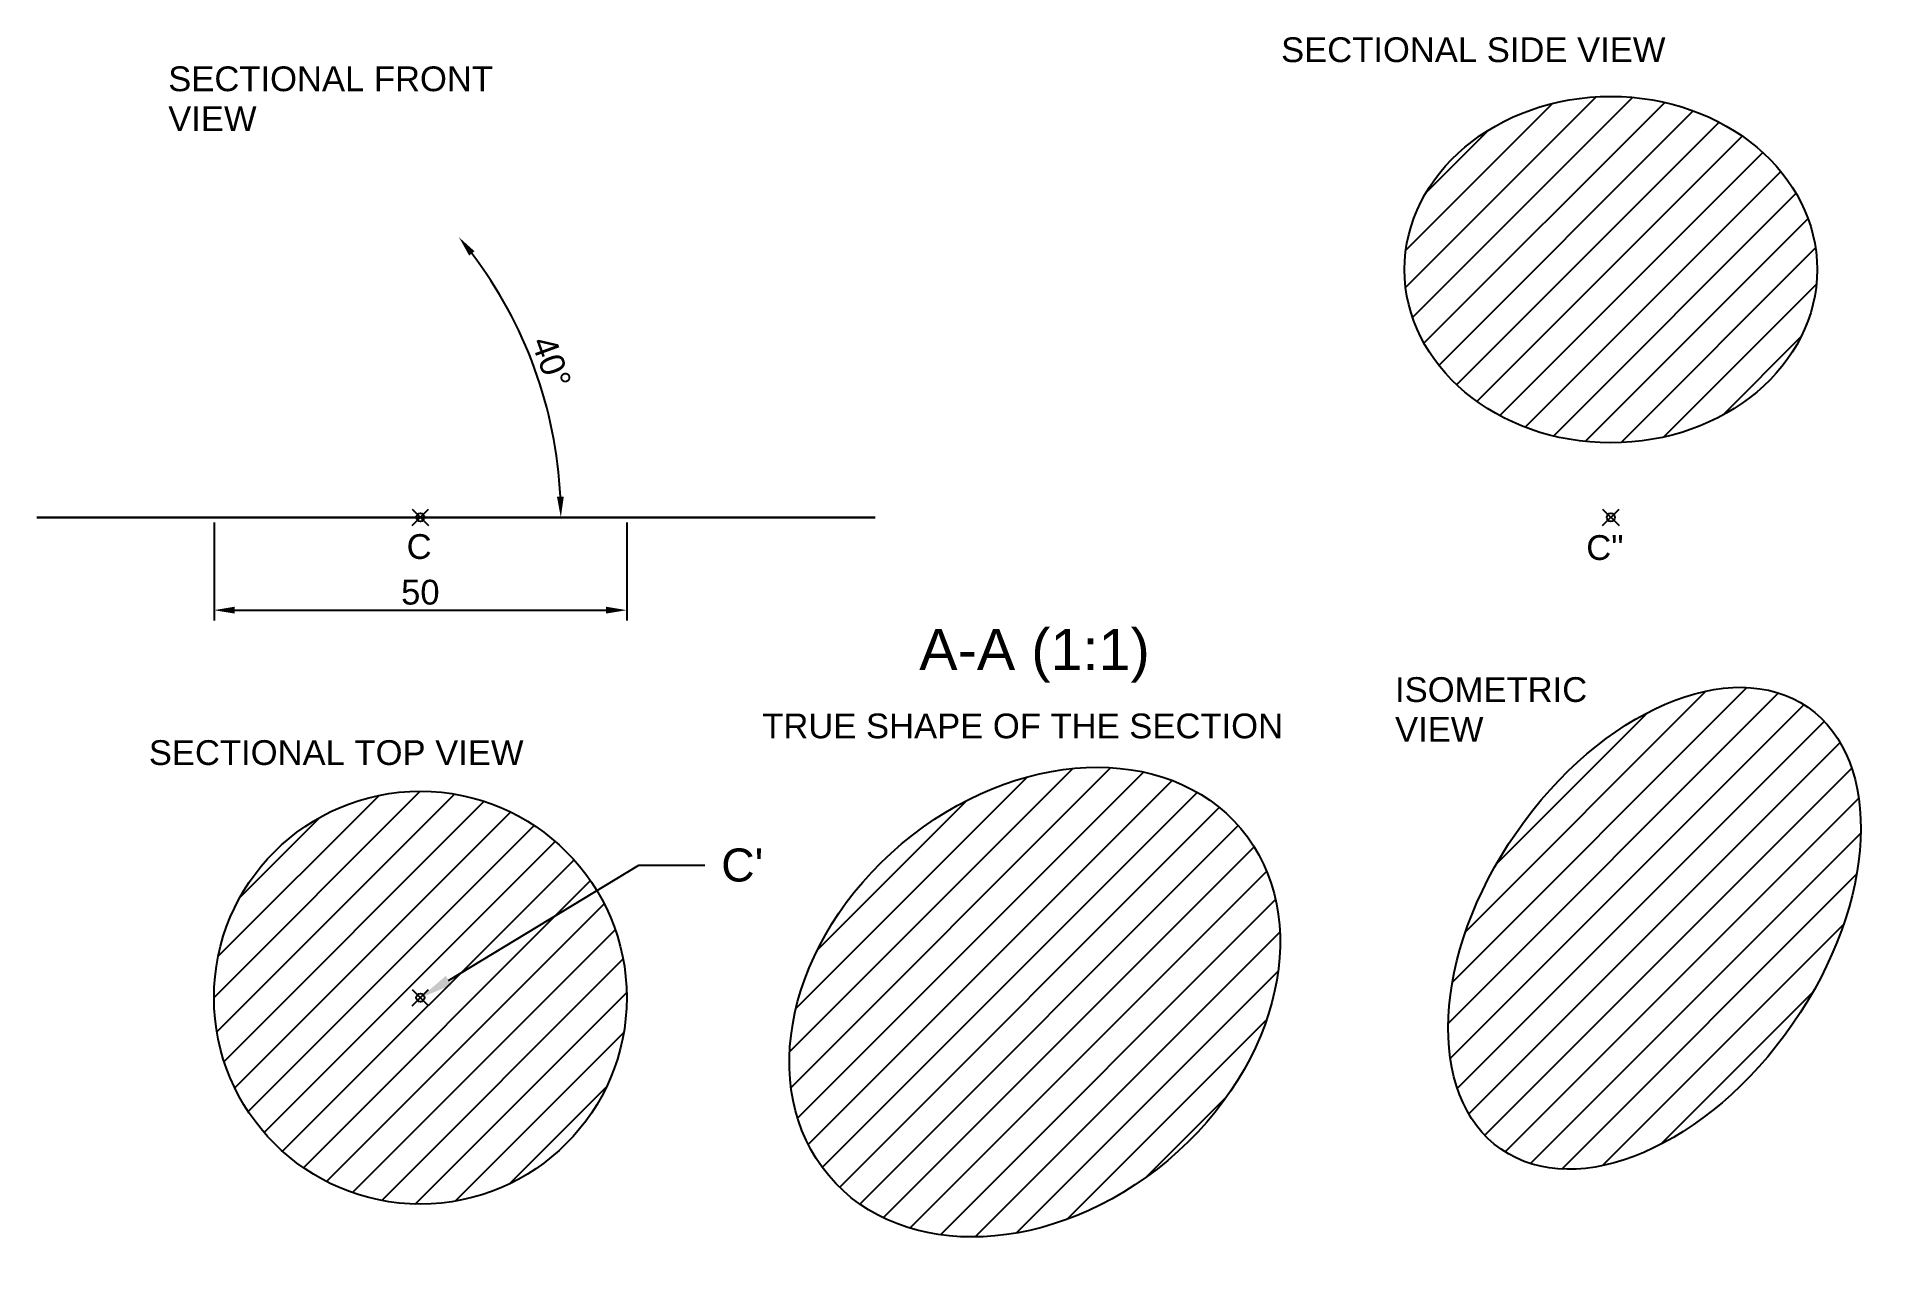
# Paper-space layout 'QUESTION 4' of a CAD drawing. Header units: millimetres. Extents: x 13 to 237, y 29 to 178.
import ezdxf
from ezdxf import colors
from ezdxf.entities.mleader import LeaderData, LeaderLine
from ezdxf.math import Vec2, Vec3

# ---------------------------------------------------------------- set-up
doc = ezdxf.new("R2010")
doc.units = ezdxf.units.MM
doc.header["$PDMODE"] = 35
doc.layers.add('MD_Annotation', color=7, linetype='Continuous', lineweight=25)
doc.styles.get("Standard").update_dxf_attribs({"font": 'arial.ttf', "height": 3})
doc.dimstyles.new('ISO-25', dxfattribs={"dimtxt": 2.5, "dimasz": 2.5, "dimexe": 1.25, "dimexo": 0.625, "dimtad": 1, "dimtxsty": 'Standard', "dimcen": 2.5, "dimadec": 0, "dimazin": 0, "dimtfac": 1, "dimtmove": 0, "dimatfit": 3, "dimfxl": 1, "dimarcsym": 0})

# ---------------------------------------------------------------- blocks, each defined once
blk = doc.blocks.new('*D15')
at = {"color": 0, "lineweight": -2, "transparency": 16777216}
blk.add_arc((23.89, 119.73), 52.77, 2.7145, 37.2855, dxfattribs=at)
at = {"color": 0, "transparency": 16777216}
for points in [[(65.55, 151.44), (66.2, 151.96), (64.32, 153.65)], [(77.02, 122.24), (76.19, 122.22), (76.66, 119.73)]]:
    blk.add_solid(points, dxfattribs=at)
at = {"layer": 'Defpoints', "color": 0, "transparency": 16777216}
for p in [(84.64, 170.71), (75.24, 131.9), (34.64, 128.75), (34.64, 119.73), (84.64, 119.73)]:
    blk.add_point(p, dxfattribs=at)
at = {"color": 0, "transparency": 16777216, "insert": (75.51, 138.52), "char_height": 3, "attachment_point": 5, "rotation": 290}
blk.add_mtext('40°', dxfattribs=at)
blk = doc.blocks.new('*D16')
at = {"color": 0, "lineweight": -2, "transparency": 16777216}
for p, q in [((34.64, 119.11), (34.64, 107.24)), ((84.64, 119.11), (84.64, 107.24)), ((37.14, 108.49), (82.14, 108.49))]:
    blk.add_line(p, q, dxfattribs=at)
at = {"color": 0, "transparency": 16777216}
for points in [[(37.14, 108.91), (37.14, 108.08), (34.64, 108.49)], [(82.14, 108.91), (82.14, 108.08), (84.64, 108.49)]]:
    blk.add_solid(points, dxfattribs=at)
at = {"layer": 'Defpoints', "color": 0, "transparency": 16777216}
for p in [(34.64, 119.73), (84.64, 119.73), (84.64, 108.49)]:
    blk.add_point(p, dxfattribs=at)
at = {"color": 0, "transparency": 16777216, "insert": (59.64, 110.65), "char_height": 3, "attachment_point": 5}
blk.add_mtext('50', dxfattribs=at)

psp = doc.layouts.new('QUESTION 4')

# ---------------------------------------------------------------- hatches: boundary and pattern name
at = {"true_color": 0xed1f24}
h = psp.add_hatch(dxfattribs=at)
h.set_pattern_fill('ANSI31', color=240)
edge = h.paths.add_edge_path()
edge.add_ellipse((59.644, 61.566), major_axis=(0, 25), ratio=1, start_angle=0, end_angle=360)
edge = h.paths.add_edge_path()
edge.add_ellipse((134.079, 61.023), major_axis=(24.968, 21.015), ratio=0.767548, start_angle=0, end_angle=360)
edge = h.paths.add_edge_path()
edge.add_ellipse((203.879, 149.732), major_axis=(-25, 0), ratio=0.8390996, start_angle=0, end_angle=360)
edge = h.paths.add_edge_path()
edge.add_ellipse((209.166, 69.964), major_axis=(18.572, 26.767), ratio=0.6252357, start_angle=0, end_angle=360)

# ---------------------------------------------------------------- linework, layer by layer
for p, q in [((114.732, 119.732), (13.185, 119.732)), ((13.185, 119.732), (34.644, 119.732)), ((34.644, 119.732), (114.732, 119.732)), ((34.644, 119.732), (84.644, 119.732))]:
    psp.add_line(p, q)
for centre, major_axis, ratio in [((203.879, 149.732), (-25, 0), 0.8390996), ((209.166, 69.964), (18.572, 26.767), 0.6252357), ((134.079, 61.023), (24.968, 21.015), 0.767548), ((59.644, 61.566), (0, 25), 1)]:
    psp.add_ellipse(centre, major_axis=major_axis, ratio=ratio)
for p in [(59.644, 119.732), (203.879, 119.732), (59.644, 61.566)]:
    psp.add_point(p)

# ---------------------------------------------------------------- texts
for s, p in [('SECTIONAL SIDE VIEW', (163.928, 174.866)), ('SECTIONAL FRONT', (29.093, 171.344)), ('VIEW', (29.093, 166.525)), ('C', (57.975, 114.697)), ('C"', (200.901, 114.575)), ('ISOMETRIC', (177.734, 97.376)), ('TRUE SHAPE OF THE SECTION', (101.063, 92.973)), ('VIEW', (177.734, 92.557)), ('SECTIONAL TOP VIEW', (26.743, 89.745))]:
    psp.add_text(s, height=3).set_placement(p)
at = {"layer": 'MD_Annotation', "insert": (134.047, 99.724), "char_height": 5, "width": 30.21487, "attachment_point": 8}
psp.add_mtext('A-A (1:1)', dxfattribs=at)

# ---------------------------------------------------------------- dimensions: what is measured, and where the dimension line sits
dim = psp.add_angular_dim_2l(base=(75.241, 131.902), line1=((34.644, 119.732), (84.644, 119.732)), line2=((84.644, 170.709), (34.644, 128.754)), dimstyle='ISO-25')
dim.commit()
dim.dimension.update_dxf_attribs({"geometry": '*D15', "text_midpoint": (75.508, 138.519)})
dim = psp.add_linear_dim(base=(84.644, 108.493), p1=(34.644, 119.732), p2=(84.644, 119.732), dimstyle='ISO-25')
dim.commit()
dim.dimension.update_dxf_attribs({"geometry": '*D16', "text_midpoint": (59.644, 110.65)})

# ---------------------------------------------------------------- leaders
ml = psp.add_multileader_mtext('Standard')
ml.set_content("C'", color=256)
ml.set_leader_properties()
ml.build(insert=Vec2(0, 0))
ctx = ml.context
ctx.base_point, ctx.plane_origin = Vec3(94.097, 77.595), Vec3(59.644, 61.566)
notes = []
notes.append((ctx, [(0, (1, 1, 0), (86.097, 77.595), (1, 0), 8, [(0, [(59.644, 61.566)], 0, [])])]))
ctx.mtext.insert, ctx.mtext.flow_direction = Vec3(96.097, 79.629), 5
for ctx, leaders in notes:
    for number, flags, end, landing, length, lines in leaders:
        leader = LeaderData()
        leader.index, (leader.has_last_leader_line, leader.has_dogleg_vector, leader.attachment_direction) = number, flags
        leader.last_leader_point, leader.dogleg_vector, leader.dogleg_length = Vec3(end), Vec3(landing), length
        for number, points, colour, breaks in lines:
            line = LeaderLine()
            line.index, line.vertices, line.color, line.breaks = number, Vec3.list(points), colors.encode_raw_color(colour), breaks
            leader.lines.append(line)
        ctx.leaders.append(leader)

doc.saveas('drawing.dxf')
